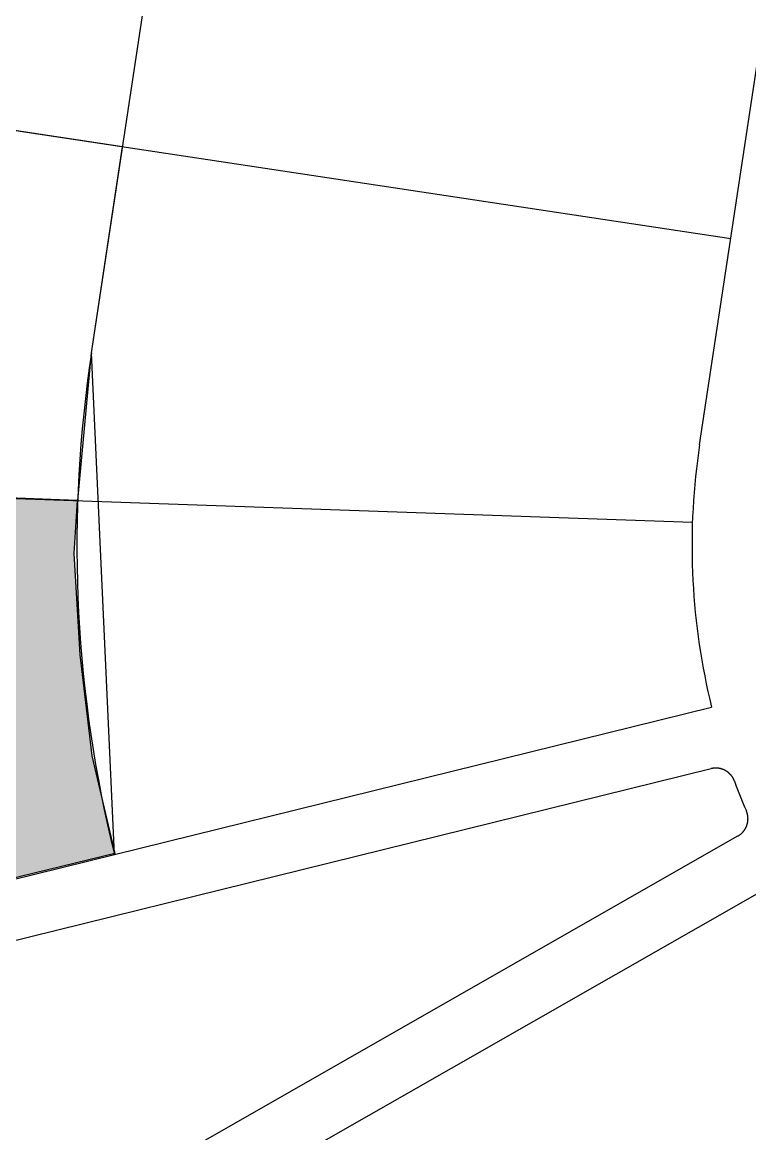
# Model space of a CAD drawing. Header units: metres. Extents: x 680594 to 684853, y 828874 to 830078.
# Drawn here: x 682073.8 to 682110.5, y 829552.3 to 829608.4 of the extents above; entities that cross this region are included whole.
import ezdxf

# ---------------------------------------------------------------- set-up
doc = ezdxf.new("R2010")
doc.units = ezdxf.units.M
doc.layers.add('PLOT_LINES', color=7, linetype='Continuous')
doc.layers.add('SELECTED_PLOTS', color=3, linetype='Continuous')

msp = doc.modelspace()

# ---------------------------------------------------------------- hatches: boundary and pattern name
at = {"layer": 'SELECTED_PLOTS'}
h = msp.add_hatch(color=3, dxfattribs=at)
h.dxf.hatch_style = 1
h.paths.add_polyline_path([(682076.559, 829584.3), (682076.4, 829581.6), (682076.7, 829576.5), (682077.3, 829571.4), (682078.458, 829566.476), (682048.2, 829559.1), (682046.7, 829566.3), (682045.8, 829573.8), (682045.5, 829581.3), (682045.668, 829585.494)])

# ---------------------------------------------------------------- linework, layer by layer
at = {"layer": 'PLOT_LINES'}
for points in [[(682077.279, 829591.716), (682089.615, 829673.309)], [(682078.442, 829566.426), (682077.279, 829591.716), (682089.615, 829673.309)], [(682077.279, 829591.716), (682089.615, 829673.309)], [(682078.442, 829566.426), (682077.279, 829591.716), (682089.615, 829673.309)], [(682077.279, 829591.716), (682089.615, 829673.309)], [(682078.442, 829566.426), (682077.279, 829591.716), (682089.615, 829673.309)], [(682077.279, 829591.716), (682089.615, 829673.309)], [(682078.442, 829566.426), (682077.279, 829591.716), (682089.615, 829673.309)], [(682107.931, 829587.082), (682120.267, 829668.675)], [(682107.931, 829587.082), (682120.267, 829668.675)], [(682107.931, 829587.082), (682120.267, 829668.675)], [(682107.931, 829587.082), (682120.267, 829668.675)], [(682078.852, 829602.118), (682048.2, 829606.753), (682046.627, 829596.351), (682045.607, 829585.357), (682076.588, 829584.273), (682077.279, 829591.716), (682078.852, 829602.118)], [(682048.2, 829606.753), (682109.503, 829597.484)], [(682048.2, 829606.753), (682109.503, 829597.484)], [(682048.2, 829606.753), (682109.503, 829597.484)], [(682048.2, 829606.753), (682109.503, 829597.484)], [(682077.279, 829591.716), (682077.168, 829590.952), (682077.066, 829590.187), (682076.973, 829589.42), (682076.89, 829588.653), (682076.815, 829587.884), (682076.75, 829587.115), (682076.694, 829586.345), (682076.647, 829585.574), (682076.609, 829584.803), (682076.58, 829584.031), (682076.561, 829583.26), (682076.55, 829582.488), (682076.549, 829581.715), (682076.557, 829580.943), (682076.574, 829580.171), (682076.6, 829579.4), (682076.636, 829578.628), (682076.681, 829577.858), (682076.734, 829577.087), (682076.797, 829576.318), (682076.869, 829575.549), (682076.95, 829574.781), (682077.041, 829574.015), (682077.14, 829573.249), (682077.249, 829572.484), (682077.366, 829571.721), (682077.493, 829570.96), (682077.628, 829570.2), (682077.773, 829569.441), (682077.927, 829568.684), (682078.089, 829567.93), (682078.261, 829567.177), (682078.442, 829566.426)], [(682077.279, 829591.716), (682077.168, 829590.952), (682077.066, 829590.187), (682076.973, 829589.42), (682076.89, 829588.653), (682076.815, 829587.884), (682076.75, 829587.115), (682076.694, 829586.345), (682076.647, 829585.574), (682076.609, 829584.803), (682076.58, 829584.031), (682076.561, 829583.26), (682076.55, 829582.488), (682076.549, 829581.715), (682076.557, 829580.943), (682076.574, 829580.171), (682076.6, 829579.4), (682076.636, 829578.628), (682076.681, 829577.858), (682076.734, 829577.087), (682076.797, 829576.318), (682076.869, 829575.549), (682076.95, 829574.781), (682077.041, 829574.015), (682077.14, 829573.249), (682077.249, 829572.484), (682077.366, 829571.721), (682077.493, 829570.96), (682077.628, 829570.2), (682077.773, 829569.441), (682077.927, 829568.684), (682078.089, 829567.93), (682078.261, 829567.177), (682078.442, 829566.426)], [(682077.279, 829591.716), (682077.168, 829590.952), (682077.066, 829590.187), (682076.973, 829589.42), (682076.89, 829588.653), (682076.815, 829587.884), (682076.75, 829587.115), (682076.694, 829586.345), (682076.647, 829585.574), (682076.609, 829584.803), (682076.58, 829584.031), (682076.561, 829583.26), (682076.55, 829582.488), (682076.549, 829581.715), (682076.557, 829580.943), (682076.574, 829580.171), (682076.6, 829579.4), (682076.636, 829578.628), (682076.681, 829577.858), (682076.734, 829577.087), (682076.797, 829576.318), (682076.869, 829575.549), (682076.95, 829574.781), (682077.041, 829574.015), (682077.14, 829573.249), (682077.249, 829572.484), (682077.366, 829571.721), (682077.493, 829570.96), (682077.628, 829570.2), (682077.773, 829569.441), (682077.927, 829568.684), (682078.089, 829567.93), (682078.261, 829567.177), (682078.442, 829566.426)], [(682077.279, 829591.716), (682077.168, 829590.952), (682077.066, 829590.187), (682076.973, 829589.42), (682076.89, 829588.653), (682076.815, 829587.884), (682076.75, 829587.115), (682076.694, 829586.345), (682076.647, 829585.574), (682076.609, 829584.803), (682076.58, 829584.031), (682076.561, 829583.26), (682076.55, 829582.488), (682076.549, 829581.715), (682076.557, 829580.943), (682076.574, 829580.171), (682076.6, 829579.4), (682076.636, 829578.628), (682076.681, 829577.858), (682076.734, 829577.087), (682076.797, 829576.318), (682076.869, 829575.549), (682076.95, 829574.781), (682077.041, 829574.015), (682077.14, 829573.249), (682077.249, 829572.484), (682077.366, 829571.721), (682077.493, 829570.96), (682077.628, 829570.2), (682077.773, 829569.441), (682077.927, 829568.684), (682078.089, 829567.93), (682078.261, 829567.177), (682078.442, 829566.426)], [(682107.931, 829587.082), (682107.873, 829586.682), (682107.819, 829586.282), (682107.771, 829585.881), (682107.727, 829585.48), (682107.688, 829585.078), (682107.654, 829584.675), (682107.625, 829584.272), (682107.6, 829583.869), (682107.58, 829583.466), (682107.565, 829583.062), (682107.555, 829582.658), (682107.549, 829582.255), (682107.549, 829581.851), (682107.553, 829581.447), (682107.562, 829581.043), (682107.576, 829580.64), (682107.594, 829580.236), (682107.618, 829579.833), (682107.646, 829579.43), (682107.679, 829579.027), (682107.716, 829578.625), (682107.759, 829578.224), (682107.806, 829577.823), (682107.858, 829577.422), (682107.915, 829577.022), (682107.976, 829576.623), (682108.042, 829576.225), (682108.113, 829575.827), (682108.189, 829575.43), (682108.269, 829575.035), (682108.354, 829574.64), (682108.444, 829574.246), (682108.539, 829573.853)], [(682107.931, 829587.082), (682107.873, 829586.682), (682107.819, 829586.282), (682107.771, 829585.881), (682107.727, 829585.48), (682107.688, 829585.078), (682107.654, 829584.675), (682107.625, 829584.272), (682107.6, 829583.869), (682107.58, 829583.466), (682107.565, 829583.062), (682107.555, 829582.658), (682107.549, 829582.255), (682107.549, 829581.851), (682107.553, 829581.447), (682107.562, 829581.043), (682107.576, 829580.64), (682107.594, 829580.236), (682107.618, 829579.833), (682107.646, 829579.43), (682107.679, 829579.027), (682107.716, 829578.625), (682107.759, 829578.224), (682107.806, 829577.823), (682107.858, 829577.422), (682107.915, 829577.022), (682107.976, 829576.623), (682108.042, 829576.225), (682108.113, 829575.827), (682108.189, 829575.43), (682108.269, 829575.035), (682108.354, 829574.64), (682108.444, 829574.246), (682108.539, 829573.853)], [(682107.931, 829587.082), (682107.873, 829586.682), (682107.819, 829586.282), (682107.771, 829585.881), (682107.727, 829585.48), (682107.688, 829585.078), (682107.654, 829584.675), (682107.625, 829584.272), (682107.6, 829583.869), (682107.58, 829583.466), (682107.565, 829583.062), (682107.555, 829582.658), (682107.549, 829582.255), (682107.549, 829581.851), (682107.553, 829581.447), (682107.562, 829581.043), (682107.576, 829580.64), (682107.594, 829580.236), (682107.618, 829579.833), (682107.646, 829579.43), (682107.679, 829579.027), (682107.716, 829578.625), (682107.759, 829578.224), (682107.806, 829577.823), (682107.858, 829577.422), (682107.915, 829577.022), (682107.976, 829576.623), (682108.042, 829576.225), (682108.113, 829575.827), (682108.189, 829575.43), (682108.269, 829575.035), (682108.354, 829574.64), (682108.444, 829574.246), (682108.539, 829573.853)], [(682107.931, 829587.082), (682107.873, 829586.682), (682107.819, 829586.282), (682107.771, 829585.881), (682107.727, 829585.48), (682107.688, 829585.078), (682107.654, 829584.675), (682107.625, 829584.272), (682107.6, 829583.869), (682107.58, 829583.466), (682107.565, 829583.062), (682107.555, 829582.658), (682107.549, 829582.255), (682107.549, 829581.851), (682107.553, 829581.447), (682107.562, 829581.043), (682107.576, 829580.64), (682107.594, 829580.236), (682107.618, 829579.833), (682107.646, 829579.43), (682107.679, 829579.027), (682107.716, 829578.625), (682107.759, 829578.224), (682107.806, 829577.823), (682107.858, 829577.422), (682107.915, 829577.022), (682107.976, 829576.623), (682108.042, 829576.225), (682108.113, 829575.827), (682108.189, 829575.43), (682108.269, 829575.035), (682108.354, 829574.64), (682108.444, 829574.246), (682108.539, 829573.853)], [(682045.607, 829585.357), (682107.569, 829583.188)], [(682045.607, 829585.357), (682107.569, 829583.188)], [(682045.607, 829585.357), (682107.569, 829583.188)], [(682045.607, 829585.357), (682107.569, 829583.188)], [(682048.344, 829558.999), (682108.539, 829573.853)], [(682048.344, 829558.999), (682108.539, 829573.853)], [(682048.344, 829558.999), (682108.539, 829573.853)], [(682048.344, 829558.999), (682108.539, 829573.853)], [(682052.164, 829556.852), (682108.509, 829570.756)], [(682052.164, 829556.852), (682108.509, 829570.756)], [(682052.164, 829556.852), (682108.509, 829570.756)], [(682052.164, 829556.852), (682108.509, 829570.756)], [(682109.686, 829570.134), (682109.682, 829570.145), (682109.678, 829570.156), (682109.673, 829570.167), (682109.669, 829570.177), (682109.664, 829570.188), (682109.659, 829570.199), (682109.654, 829570.209), (682109.649, 829570.22), (682109.644, 829570.23), (682109.639, 829570.241), (682109.634, 829570.251), (682109.628, 829570.261), (682109.623, 829570.272), (682109.617, 829570.282), (682109.611, 829570.292), (682109.605, 829570.302), (682109.599, 829570.312), (682109.593, 829570.322), (682109.586, 829570.331), (682109.58, 829570.341), (682109.573, 829570.351), (682109.567, 829570.36), (682109.56, 829570.37), (682109.553, 829570.379), (682109.546, 829570.389), (682109.539, 829570.398), (682109.532, 829570.407), (682109.525, 829570.416), (682109.517, 829570.425), (682109.51, 829570.434), (682109.502, 829570.443), (682109.494, 829570.451), (682109.487, 829570.46), (682109.479, 829570.469), (682109.471, 829570.477), (682109.463, 829570.485), (682109.454, 829570.494), (682109.446, 829570.502), (682109.438, 829570.51), (682109.429, 829570.518), (682109.421, 829570.526), (682109.412, 829570.534), (682109.403, 829570.541), (682109.394, 829570.549), (682109.385, 829570.556), (682109.376, 829570.564), (682109.367, 829570.571), (682109.358, 829570.578), (682109.349, 829570.585), (682109.339, 829570.592), (682109.33, 829570.599), (682109.32, 829570.606), (682109.311, 829570.612), (682109.301, 829570.619), (682109.291, 829570.625), (682109.282, 829570.631), (682109.272, 829570.638), (682109.262, 829570.644), (682109.252, 829570.649), (682109.242, 829570.655), (682109.231, 829570.661), (682109.221, 829570.667), (682109.211, 829570.672), (682109.201, 829570.677), (682109.19, 829570.683), (682109.18, 829570.688), (682109.169, 829570.693), (682109.158, 829570.697), (682109.148, 829570.702), (682109.137, 829570.707), (682109.126, 829570.711), (682109.116, 829570.715), (682109.105, 829570.72), (682109.094, 829570.724), (682109.083, 829570.728), (682109.072, 829570.732), (682109.061, 829570.735), (682109.05, 829570.739), (682109.039, 829570.742), (682109.027, 829570.746), (682109.016, 829570.749), (682109.005, 829570.752), (682108.994, 829570.755), (682108.982, 829570.758), (682108.971, 829570.76), (682108.96, 829570.763), (682108.948, 829570.765), (682108.937, 829570.767), (682108.925, 829570.769), (682108.914, 829570.771), (682108.902, 829570.773), (682108.891, 829570.775), (682108.879, 829570.777), (682108.868, 829570.778), (682108.856, 829570.779), (682108.845, 829570.781), (682108.833, 829570.782), (682108.821, 829570.783), (682108.81, 829570.783), (682108.798, 829570.784), (682108.786, 829570.784), (682108.775, 829570.785), (682108.763, 829570.785), (682108.752, 829570.785), (682108.74, 829570.785), (682108.728, 829570.785), (682108.717, 829570.785), (682108.705, 829570.784), (682108.693, 829570.784), (682108.682, 829570.783), (682108.67, 829570.782), (682108.658, 829570.781), (682108.647, 829570.78), (682108.635, 829570.779), (682108.624, 829570.777), (682108.612, 829570.776), (682108.601, 829570.774), (682108.589, 829570.772), (682108.578, 829570.77), (682108.566, 829570.768), (682108.555, 829570.766), (682108.543, 829570.764), (682108.532, 829570.761), (682108.521, 829570.759), (682108.509, 829570.756)], [(682109.686, 829570.134), (682109.682, 829570.145), (682109.678, 829570.156), (682109.673, 829570.167), (682109.669, 829570.177), (682109.664, 829570.188), (682109.659, 829570.199), (682109.654, 829570.209), (682109.649, 829570.22), (682109.644, 829570.23), (682109.639, 829570.241), (682109.634, 829570.251), (682109.628, 829570.261), (682109.623, 829570.272), (682109.617, 829570.282), (682109.611, 829570.292), (682109.605, 829570.302), (682109.599, 829570.312), (682109.593, 829570.322), (682109.586, 829570.331), (682109.58, 829570.341), (682109.573, 829570.351), (682109.567, 829570.36), (682109.56, 829570.37), (682109.553, 829570.379), (682109.546, 829570.389), (682109.539, 829570.398), (682109.532, 829570.407), (682109.525, 829570.416), (682109.517, 829570.425), (682109.51, 829570.434), (682109.502, 829570.443), (682109.494, 829570.451), (682109.487, 829570.46), (682109.479, 829570.469), (682109.471, 829570.477), (682109.463, 829570.485), (682109.454, 829570.494), (682109.446, 829570.502), (682109.438, 829570.51), (682109.429, 829570.518), (682109.421, 829570.526), (682109.412, 829570.534), (682109.403, 829570.541), (682109.394, 829570.549), (682109.385, 829570.556), (682109.376, 829570.564), (682109.367, 829570.571), (682109.358, 829570.578), (682109.349, 829570.585), (682109.339, 829570.592), (682109.33, 829570.599), (682109.32, 829570.606), (682109.311, 829570.612), (682109.301, 829570.619), (682109.291, 829570.625), (682109.282, 829570.631), (682109.272, 829570.638), (682109.262, 829570.644), (682109.252, 829570.649), (682109.242, 829570.655), (682109.231, 829570.661), (682109.221, 829570.667), (682109.211, 829570.672), (682109.201, 829570.677), (682109.19, 829570.683), (682109.18, 829570.688), (682109.169, 829570.693), (682109.158, 829570.697), (682109.148, 829570.702), (682109.137, 829570.707), (682109.126, 829570.711), (682109.116, 829570.715), (682109.105, 829570.72), (682109.094, 829570.724), (682109.083, 829570.728), (682109.072, 829570.732), (682109.061, 829570.735), (682109.05, 829570.739), (682109.039, 829570.742), (682109.027, 829570.746), (682109.016, 829570.749), (682109.005, 829570.752), (682108.994, 829570.755), (682108.982, 829570.758), (682108.971, 829570.76), (682108.96, 829570.763), (682108.948, 829570.765), (682108.937, 829570.767), (682108.925, 829570.769), (682108.914, 829570.771), (682108.902, 829570.773), (682108.891, 829570.775), (682108.879, 829570.777), (682108.868, 829570.778), (682108.856, 829570.779), (682108.845, 829570.781), (682108.833, 829570.782), (682108.821, 829570.783), (682108.81, 829570.783), (682108.798, 829570.784), (682108.786, 829570.784), (682108.775, 829570.785), (682108.763, 829570.785), (682108.752, 829570.785), (682108.74, 829570.785), (682108.728, 829570.785), (682108.717, 829570.785), (682108.705, 829570.784), (682108.693, 829570.784), (682108.682, 829570.783), (682108.67, 829570.782), (682108.658, 829570.781), (682108.647, 829570.78), (682108.635, 829570.779), (682108.624, 829570.777), (682108.612, 829570.776), (682108.601, 829570.774), (682108.589, 829570.772), (682108.578, 829570.77), (682108.566, 829570.768), (682108.555, 829570.766), (682108.543, 829570.764), (682108.532, 829570.761), (682108.521, 829570.759), (682108.509, 829570.756)], [(682109.686, 829570.134), (682109.682, 829570.145), (682109.678, 829570.156), (682109.673, 829570.167), (682109.669, 829570.177), (682109.664, 829570.188), (682109.659, 829570.199), (682109.654, 829570.209), (682109.649, 829570.22), (682109.644, 829570.23), (682109.639, 829570.241), (682109.634, 829570.251), (682109.628, 829570.261), (682109.623, 829570.272), (682109.617, 829570.282), (682109.611, 829570.292), (682109.605, 829570.302), (682109.599, 829570.312), (682109.593, 829570.322), (682109.586, 829570.331), (682109.58, 829570.341), (682109.573, 829570.351), (682109.567, 829570.36), (682109.56, 829570.37), (682109.553, 829570.379), (682109.546, 829570.389), (682109.539, 829570.398), (682109.532, 829570.407), (682109.525, 829570.416), (682109.517, 829570.425), (682109.51, 829570.434), (682109.502, 829570.443), (682109.494, 829570.451), (682109.487, 829570.46), (682109.479, 829570.469), (682109.471, 829570.477), (682109.463, 829570.485), (682109.454, 829570.494), (682109.446, 829570.502), (682109.438, 829570.51), (682109.429, 829570.518), (682109.421, 829570.526), (682109.412, 829570.534), (682109.403, 829570.541), (682109.394, 829570.549), (682109.385, 829570.556), (682109.376, 829570.564), (682109.367, 829570.571), (682109.358, 829570.578), (682109.349, 829570.585), (682109.339, 829570.592), (682109.33, 829570.599), (682109.32, 829570.606), (682109.311, 829570.612), (682109.301, 829570.619), (682109.291, 829570.625), (682109.282, 829570.631), (682109.272, 829570.638), (682109.262, 829570.644), (682109.252, 829570.649), (682109.242, 829570.655), (682109.231, 829570.661), (682109.221, 829570.667), (682109.211, 829570.672), (682109.201, 829570.677), (682109.19, 829570.683), (682109.18, 829570.688), (682109.169, 829570.693), (682109.158, 829570.697), (682109.148, 829570.702), (682109.137, 829570.707), (682109.126, 829570.711), (682109.116, 829570.715), (682109.105, 829570.72), (682109.094, 829570.724), (682109.083, 829570.728), (682109.072, 829570.732), (682109.061, 829570.735), (682109.05, 829570.739), (682109.039, 829570.742), (682109.027, 829570.746), (682109.016, 829570.749), (682109.005, 829570.752), (682108.994, 829570.755), (682108.982, 829570.758), (682108.971, 829570.76), (682108.96, 829570.763), (682108.948, 829570.765), (682108.937, 829570.767), (682108.925, 829570.769), (682108.914, 829570.771), (682108.902, 829570.773), (682108.891, 829570.775), (682108.879, 829570.777), (682108.868, 829570.778), (682108.856, 829570.779), (682108.845, 829570.781), (682108.833, 829570.782), (682108.821, 829570.783), (682108.81, 829570.783), (682108.798, 829570.784), (682108.786, 829570.784), (682108.775, 829570.785), (682108.763, 829570.785), (682108.752, 829570.785), (682108.74, 829570.785), (682108.728, 829570.785), (682108.717, 829570.785), (682108.705, 829570.784), (682108.693, 829570.784), (682108.682, 829570.783), (682108.67, 829570.782), (682108.658, 829570.781), (682108.647, 829570.78), (682108.635, 829570.779), (682108.624, 829570.777), (682108.612, 829570.776), (682108.601, 829570.774), (682108.589, 829570.772), (682108.578, 829570.77), (682108.566, 829570.768), (682108.555, 829570.766), (682108.543, 829570.764), (682108.532, 829570.761), (682108.521, 829570.759), (682108.509, 829570.756)], [(682109.686, 829570.134), (682109.682, 829570.145), (682109.678, 829570.156), (682109.673, 829570.167), (682109.669, 829570.177), (682109.664, 829570.188), (682109.659, 829570.199), (682109.654, 829570.209), (682109.649, 829570.22), (682109.644, 829570.23), (682109.639, 829570.241), (682109.634, 829570.251), (682109.628, 829570.261), (682109.623, 829570.272), (682109.617, 829570.282), (682109.611, 829570.292), (682109.605, 829570.302), (682109.599, 829570.312), (682109.593, 829570.322), (682109.586, 829570.331), (682109.58, 829570.341), (682109.573, 829570.351), (682109.567, 829570.36), (682109.56, 829570.37), (682109.553, 829570.379), (682109.546, 829570.389), (682109.539, 829570.398), (682109.532, 829570.407), (682109.525, 829570.416), (682109.517, 829570.425), (682109.51, 829570.434), (682109.502, 829570.443), (682109.494, 829570.451), (682109.487, 829570.46), (682109.479, 829570.469), (682109.471, 829570.477), (682109.463, 829570.485), (682109.454, 829570.494), (682109.446, 829570.502), (682109.438, 829570.51), (682109.429, 829570.518), (682109.421, 829570.526), (682109.412, 829570.534), (682109.403, 829570.541), (682109.394, 829570.549), (682109.385, 829570.556), (682109.376, 829570.564), (682109.367, 829570.571), (682109.358, 829570.578), (682109.349, 829570.585), (682109.339, 829570.592), (682109.33, 829570.599), (682109.32, 829570.606), (682109.311, 829570.612), (682109.301, 829570.619), (682109.291, 829570.625), (682109.282, 829570.631), (682109.272, 829570.638), (682109.262, 829570.644), (682109.252, 829570.649), (682109.242, 829570.655), (682109.231, 829570.661), (682109.221, 829570.667), (682109.211, 829570.672), (682109.201, 829570.677), (682109.19, 829570.683), (682109.18, 829570.688), (682109.169, 829570.693), (682109.158, 829570.697), (682109.148, 829570.702), (682109.137, 829570.707), (682109.126, 829570.711), (682109.116, 829570.715), (682109.105, 829570.72), (682109.094, 829570.724), (682109.083, 829570.728), (682109.072, 829570.732), (682109.061, 829570.735), (682109.05, 829570.739), (682109.039, 829570.742), (682109.027, 829570.746), (682109.016, 829570.749), (682109.005, 829570.752), (682108.994, 829570.755), (682108.982, 829570.758), (682108.971, 829570.76), (682108.96, 829570.763), (682108.948, 829570.765), (682108.937, 829570.767), (682108.925, 829570.769), (682108.914, 829570.771), (682108.902, 829570.773), (682108.891, 829570.775), (682108.879, 829570.777), (682108.868, 829570.778), (682108.856, 829570.779), (682108.845, 829570.781), (682108.833, 829570.782), (682108.821, 829570.783), (682108.81, 829570.783), (682108.798, 829570.784), (682108.786, 829570.784), (682108.775, 829570.785), (682108.763, 829570.785), (682108.752, 829570.785), (682108.74, 829570.785), (682108.728, 829570.785), (682108.717, 829570.785), (682108.705, 829570.784), (682108.693, 829570.784), (682108.682, 829570.783), (682108.67, 829570.782), (682108.658, 829570.781), (682108.647, 829570.78), (682108.635, 829570.779), (682108.624, 829570.777), (682108.612, 829570.776), (682108.601, 829570.774), (682108.589, 829570.772), (682108.578, 829570.77), (682108.566, 829570.768), (682108.555, 829570.766), (682108.543, 829570.764), (682108.532, 829570.761), (682108.521, 829570.759), (682108.509, 829570.756)], [(682109.686, 829570.134), (682109.782, 829569.88), (682109.879, 829569.627), (682109.979, 829569.375), (682110.081, 829569.124), (682110.184, 829568.873), (682110.29, 829568.624)], [(682109.686, 829570.134), (682109.782, 829569.88), (682109.879, 829569.627), (682109.979, 829569.375), (682110.081, 829569.124), (682110.184, 829568.873), (682110.29, 829568.624)], [(682109.686, 829570.134), (682109.782, 829569.88), (682109.879, 829569.627), (682109.979, 829569.375), (682110.081, 829569.124), (682110.184, 829568.873), (682110.29, 829568.624)], [(682109.686, 829570.134), (682109.782, 829569.88), (682109.879, 829569.627), (682109.979, 829569.375), (682110.081, 829569.124), (682110.184, 829568.873), (682110.29, 829568.624)], [(682109.866, 829567.362), (682109.877, 829567.368), (682109.887, 829567.374), (682109.897, 829567.38), (682109.906, 829567.386), (682109.916, 829567.392), (682109.926, 829567.399), (682109.936, 829567.405), (682109.945, 829567.412), (682109.955, 829567.419), (682109.964, 829567.425), (682109.973, 829567.432), (682109.983, 829567.439), (682109.992, 829567.447), (682110.001, 829567.454), (682110.01, 829567.461), (682110.019, 829567.469), (682110.028, 829567.476), (682110.036, 829567.484), (682110.045, 829567.492), (682110.054, 829567.5), (682110.062, 829567.508), (682110.07, 829567.516), (682110.079, 829567.524), (682110.087, 829567.532), (682110.095, 829567.541), (682110.103, 829567.549), (682110.111, 829567.558), (682110.119, 829567.567), (682110.126, 829567.575), (682110.134, 829567.584), (682110.141, 829567.593), (682110.149, 829567.602), (682110.156, 829567.611), (682110.163, 829567.62), (682110.17, 829567.63), (682110.177, 829567.639), (682110.184, 829567.648), (682110.191, 829567.658), (682110.197, 829567.668), (682110.204, 829567.677), (682110.21, 829567.687), (682110.216, 829567.697), (682110.223, 829567.707), (682110.229, 829567.717), (682110.235, 829567.727), (682110.24, 829567.737), (682110.246, 829567.747), (682110.252, 829567.757), (682110.257, 829567.767), (682110.262, 829567.778), (682110.268, 829567.788), (682110.273, 829567.799), (682110.278, 829567.809), (682110.283, 829567.82), (682110.287, 829567.831), (682110.292, 829567.841), (682110.296, 829567.852), (682110.301, 829567.863), (682110.305, 829567.874), (682110.309, 829567.885), (682110.313, 829567.896), (682110.317, 829567.907), (682110.32, 829567.918), (682110.324, 829567.929), (682110.327, 829567.94), (682110.331, 829567.951), (682110.334, 829567.962), (682110.337, 829567.973), (682110.34, 829567.985), (682110.343, 829567.996), (682110.345, 829568.007), (682110.348, 829568.019), (682110.35, 829568.03), (682110.353, 829568.042), (682110.355, 829568.053), (682110.357, 829568.064), (682110.359, 829568.076), (682110.36, 829568.087), (682110.362, 829568.099), (682110.363, 829568.111), (682110.365, 829568.122), (682110.366, 829568.134), (682110.367, 829568.145), (682110.368, 829568.157), (682110.369, 829568.169), (682110.369, 829568.18), (682110.37, 829568.192), (682110.37, 829568.204), (682110.37, 829568.215), (682110.371, 829568.227), (682110.371, 829568.238), (682110.37, 829568.25), (682110.37, 829568.262), (682110.37, 829568.273), (682110.369, 829568.285), (682110.368, 829568.297), (682110.368, 829568.308), (682110.367, 829568.32), (682110.365, 829568.331), (682110.364, 829568.343), (682110.363, 829568.355), (682110.361, 829568.366), (682110.36, 829568.378), (682110.358, 829568.389), (682110.356, 829568.401), (682110.354, 829568.412), (682110.352, 829568.424), (682110.349, 829568.435), (682110.347, 829568.446), (682110.344, 829568.458), (682110.342, 829568.469), (682110.339, 829568.48), (682110.336, 829568.492), (682110.333, 829568.503), (682110.329, 829568.514), (682110.326, 829568.525), (682110.323, 829568.536), (682110.319, 829568.547), (682110.315, 829568.558), (682110.311, 829568.569), (682110.307, 829568.58), (682110.303, 829568.591), (682110.299, 829568.602), (682110.294, 829568.613), (682110.29, 829568.624)], [(682109.866, 829567.362), (682109.877, 829567.368), (682109.887, 829567.374), (682109.897, 829567.38), (682109.906, 829567.386), (682109.916, 829567.392), (682109.926, 829567.399), (682109.936, 829567.405), (682109.945, 829567.412), (682109.955, 829567.419), (682109.964, 829567.425), (682109.973, 829567.432), (682109.983, 829567.439), (682109.992, 829567.447), (682110.001, 829567.454), (682110.01, 829567.461), (682110.019, 829567.469), (682110.028, 829567.476), (682110.036, 829567.484), (682110.045, 829567.492), (682110.054, 829567.5), (682110.062, 829567.508), (682110.07, 829567.516), (682110.079, 829567.524), (682110.087, 829567.532), (682110.095, 829567.541), (682110.103, 829567.549), (682110.111, 829567.558), (682110.119, 829567.567), (682110.126, 829567.575), (682110.134, 829567.584), (682110.141, 829567.593), (682110.149, 829567.602), (682110.156, 829567.611), (682110.163, 829567.62), (682110.17, 829567.63), (682110.177, 829567.639), (682110.184, 829567.648), (682110.191, 829567.658), (682110.197, 829567.668), (682110.204, 829567.677), (682110.21, 829567.687), (682110.216, 829567.697), (682110.223, 829567.707), (682110.229, 829567.717), (682110.235, 829567.727), (682110.24, 829567.737), (682110.246, 829567.747), (682110.252, 829567.757), (682110.257, 829567.767), (682110.262, 829567.778), (682110.268, 829567.788), (682110.273, 829567.799), (682110.278, 829567.809), (682110.283, 829567.82), (682110.287, 829567.831), (682110.292, 829567.841), (682110.296, 829567.852), (682110.301, 829567.863), (682110.305, 829567.874), (682110.309, 829567.885), (682110.313, 829567.896), (682110.317, 829567.907), (682110.32, 829567.918), (682110.324, 829567.929), (682110.327, 829567.94), (682110.331, 829567.951), (682110.334, 829567.962), (682110.337, 829567.973), (682110.34, 829567.985), (682110.343, 829567.996), (682110.345, 829568.007), (682110.348, 829568.019), (682110.35, 829568.03), (682110.353, 829568.042), (682110.355, 829568.053), (682110.357, 829568.064), (682110.359, 829568.076), (682110.36, 829568.087), (682110.362, 829568.099), (682110.363, 829568.111), (682110.365, 829568.122), (682110.366, 829568.134), (682110.367, 829568.145), (682110.368, 829568.157), (682110.369, 829568.169), (682110.369, 829568.18), (682110.37, 829568.192), (682110.37, 829568.204), (682110.37, 829568.215), (682110.371, 829568.227), (682110.371, 829568.238), (682110.37, 829568.25), (682110.37, 829568.262), (682110.37, 829568.273), (682110.369, 829568.285), (682110.368, 829568.297), (682110.368, 829568.308), (682110.367, 829568.32), (682110.365, 829568.331), (682110.364, 829568.343), (682110.363, 829568.355), (682110.361, 829568.366), (682110.36, 829568.378), (682110.358, 829568.389), (682110.356, 829568.401), (682110.354, 829568.412), (682110.352, 829568.424), (682110.349, 829568.435), (682110.347, 829568.446), (682110.344, 829568.458), (682110.342, 829568.469), (682110.339, 829568.48), (682110.336, 829568.492), (682110.333, 829568.503), (682110.329, 829568.514), (682110.326, 829568.525), (682110.323, 829568.536), (682110.319, 829568.547), (682110.315, 829568.558), (682110.311, 829568.569), (682110.307, 829568.58), (682110.303, 829568.591), (682110.299, 829568.602), (682110.294, 829568.613), (682110.29, 829568.624)], [(682109.866, 829567.362), (682109.877, 829567.368), (682109.887, 829567.374), (682109.897, 829567.38), (682109.906, 829567.386), (682109.916, 829567.392), (682109.926, 829567.399), (682109.936, 829567.405), (682109.945, 829567.412), (682109.955, 829567.419), (682109.964, 829567.425), (682109.973, 829567.432), (682109.983, 829567.439), (682109.992, 829567.447), (682110.001, 829567.454), (682110.01, 829567.461), (682110.019, 829567.469), (682110.028, 829567.476), (682110.036, 829567.484), (682110.045, 829567.492), (682110.054, 829567.5), (682110.062, 829567.508), (682110.07, 829567.516), (682110.079, 829567.524), (682110.087, 829567.532), (682110.095, 829567.541), (682110.103, 829567.549), (682110.111, 829567.558), (682110.119, 829567.567), (682110.126, 829567.575), (682110.134, 829567.584), (682110.141, 829567.593), (682110.149, 829567.602), (682110.156, 829567.611), (682110.163, 829567.62), (682110.17, 829567.63), (682110.177, 829567.639), (682110.184, 829567.648), (682110.191, 829567.658), (682110.197, 829567.668), (682110.204, 829567.677), (682110.21, 829567.687), (682110.216, 829567.697), (682110.223, 829567.707), (682110.229, 829567.717), (682110.235, 829567.727), (682110.24, 829567.737), (682110.246, 829567.747), (682110.252, 829567.757), (682110.257, 829567.767), (682110.262, 829567.778), (682110.268, 829567.788), (682110.273, 829567.799), (682110.278, 829567.809), (682110.283, 829567.82), (682110.287, 829567.831), (682110.292, 829567.841), (682110.296, 829567.852), (682110.301, 829567.863), (682110.305, 829567.874), (682110.309, 829567.885), (682110.313, 829567.896), (682110.317, 829567.907), (682110.32, 829567.918), (682110.324, 829567.929), (682110.327, 829567.94), (682110.331, 829567.951), (682110.334, 829567.962), (682110.337, 829567.973), (682110.34, 829567.985), (682110.343, 829567.996), (682110.345, 829568.007), (682110.348, 829568.019), (682110.35, 829568.03), (682110.353, 829568.042), (682110.355, 829568.053), (682110.357, 829568.064), (682110.359, 829568.076), (682110.36, 829568.087), (682110.362, 829568.099), (682110.363, 829568.111), (682110.365, 829568.122), (682110.366, 829568.134), (682110.367, 829568.145), (682110.368, 829568.157), (682110.369, 829568.169), (682110.369, 829568.18), (682110.37, 829568.192), (682110.37, 829568.204), (682110.37, 829568.215), (682110.371, 829568.227), (682110.371, 829568.238), (682110.37, 829568.25), (682110.37, 829568.262), (682110.37, 829568.273), (682110.369, 829568.285), (682110.368, 829568.297), (682110.368, 829568.308), (682110.367, 829568.32), (682110.365, 829568.331), (682110.364, 829568.343), (682110.363, 829568.355), (682110.361, 829568.366), (682110.36, 829568.378), (682110.358, 829568.389), (682110.356, 829568.401), (682110.354, 829568.412), (682110.352, 829568.424), (682110.349, 829568.435), (682110.347, 829568.446), (682110.344, 829568.458), (682110.342, 829568.469), (682110.339, 829568.48), (682110.336, 829568.492), (682110.333, 829568.503), (682110.329, 829568.514), (682110.326, 829568.525), (682110.323, 829568.536), (682110.319, 829568.547), (682110.315, 829568.558), (682110.311, 829568.569), (682110.307, 829568.58), (682110.303, 829568.591), (682110.299, 829568.602), (682110.294, 829568.613), (682110.29, 829568.624)], [(682109.866, 829567.362), (682109.877, 829567.368), (682109.887, 829567.374), (682109.897, 829567.38), (682109.906, 829567.386), (682109.916, 829567.392), (682109.926, 829567.399), (682109.936, 829567.405), (682109.945, 829567.412), (682109.955, 829567.419), (682109.964, 829567.425), (682109.973, 829567.432), (682109.983, 829567.439), (682109.992, 829567.447), (682110.001, 829567.454), (682110.01, 829567.461), (682110.019, 829567.469), (682110.028, 829567.476), (682110.036, 829567.484), (682110.045, 829567.492), (682110.054, 829567.5), (682110.062, 829567.508), (682110.07, 829567.516), (682110.079, 829567.524), (682110.087, 829567.532), (682110.095, 829567.541), (682110.103, 829567.549), (682110.111, 829567.558), (682110.119, 829567.567), (682110.126, 829567.575), (682110.134, 829567.584), (682110.141, 829567.593), (682110.149, 829567.602), (682110.156, 829567.611), (682110.163, 829567.62), (682110.17, 829567.63), (682110.177, 829567.639), (682110.184, 829567.648), (682110.191, 829567.658), (682110.197, 829567.668), (682110.204, 829567.677), (682110.21, 829567.687), (682110.216, 829567.697), (682110.223, 829567.707), (682110.229, 829567.717), (682110.235, 829567.727), (682110.24, 829567.737), (682110.246, 829567.747), (682110.252, 829567.757), (682110.257, 829567.767), (682110.262, 829567.778), (682110.268, 829567.788), (682110.273, 829567.799), (682110.278, 829567.809), (682110.283, 829567.82), (682110.287, 829567.831), (682110.292, 829567.841), (682110.296, 829567.852), (682110.301, 829567.863), (682110.305, 829567.874), (682110.309, 829567.885), (682110.313, 829567.896), (682110.317, 829567.907), (682110.32, 829567.918), (682110.324, 829567.929), (682110.327, 829567.94), (682110.331, 829567.951), (682110.334, 829567.962), (682110.337, 829567.973), (682110.34, 829567.985), (682110.343, 829567.996), (682110.345, 829568.007), (682110.348, 829568.019), (682110.35, 829568.03), (682110.353, 829568.042), (682110.355, 829568.053), (682110.357, 829568.064), (682110.359, 829568.076), (682110.36, 829568.087), (682110.362, 829568.099), (682110.363, 829568.111), (682110.365, 829568.122), (682110.366, 829568.134), (682110.367, 829568.145), (682110.368, 829568.157), (682110.369, 829568.169), (682110.369, 829568.18), (682110.37, 829568.192), (682110.37, 829568.204), (682110.37, 829568.215), (682110.371, 829568.227), (682110.371, 829568.238), (682110.37, 829568.25), (682110.37, 829568.262), (682110.37, 829568.273), (682110.369, 829568.285), (682110.368, 829568.297), (682110.368, 829568.308), (682110.367, 829568.32), (682110.365, 829568.331), (682110.364, 829568.343), (682110.363, 829568.355), (682110.361, 829568.366), (682110.36, 829568.378), (682110.358, 829568.389), (682110.356, 829568.401), (682110.354, 829568.412), (682110.352, 829568.424), (682110.349, 829568.435), (682110.347, 829568.446), (682110.344, 829568.458), (682110.342, 829568.469), (682110.339, 829568.48), (682110.336, 829568.492), (682110.333, 829568.503), (682110.329, 829568.514), (682110.326, 829568.525), (682110.323, 829568.536), (682110.319, 829568.547), (682110.315, 829568.558), (682110.311, 829568.569), (682110.307, 829568.58), (682110.303, 829568.591), (682110.299, 829568.602), (682110.294, 829568.613), (682110.29, 829568.624)], [(682059.469, 829538.582), (682109.866, 829567.362)], [(682059.469, 829538.582), (682109.866, 829567.362)], [(682059.469, 829538.582), (682109.866, 829567.362)], [(682059.469, 829538.582), (682109.866, 829567.362)], [(682058.184, 829534.394), (682112.023, 829565.139)], [(682058.184, 829534.394), (682112.023, 829565.139)], [(682058.184, 829534.394), (682112.023, 829565.139)], [(682058.184, 829534.394), (682112.023, 829565.139)]]:
    msp.add_lwpolyline(points, dxfattribs=at)
at = {"layer": 'SELECTED_PLOTS', "color": 7}
msp.add_lwpolyline([(682076.559, 829584.3), (682076.4, 829581.6), (682076.7, 829576.5), (682077.3, 829571.4), (682078.458, 829566.476), (682048.2, 829559.1), (682046.7, 829566.3), (682045.8, 829573.8), (682045.5, 829581.3), (682045.668, 829585.494)], close=True, dxfattribs=at)

doc.saveas('drawing.dxf')
